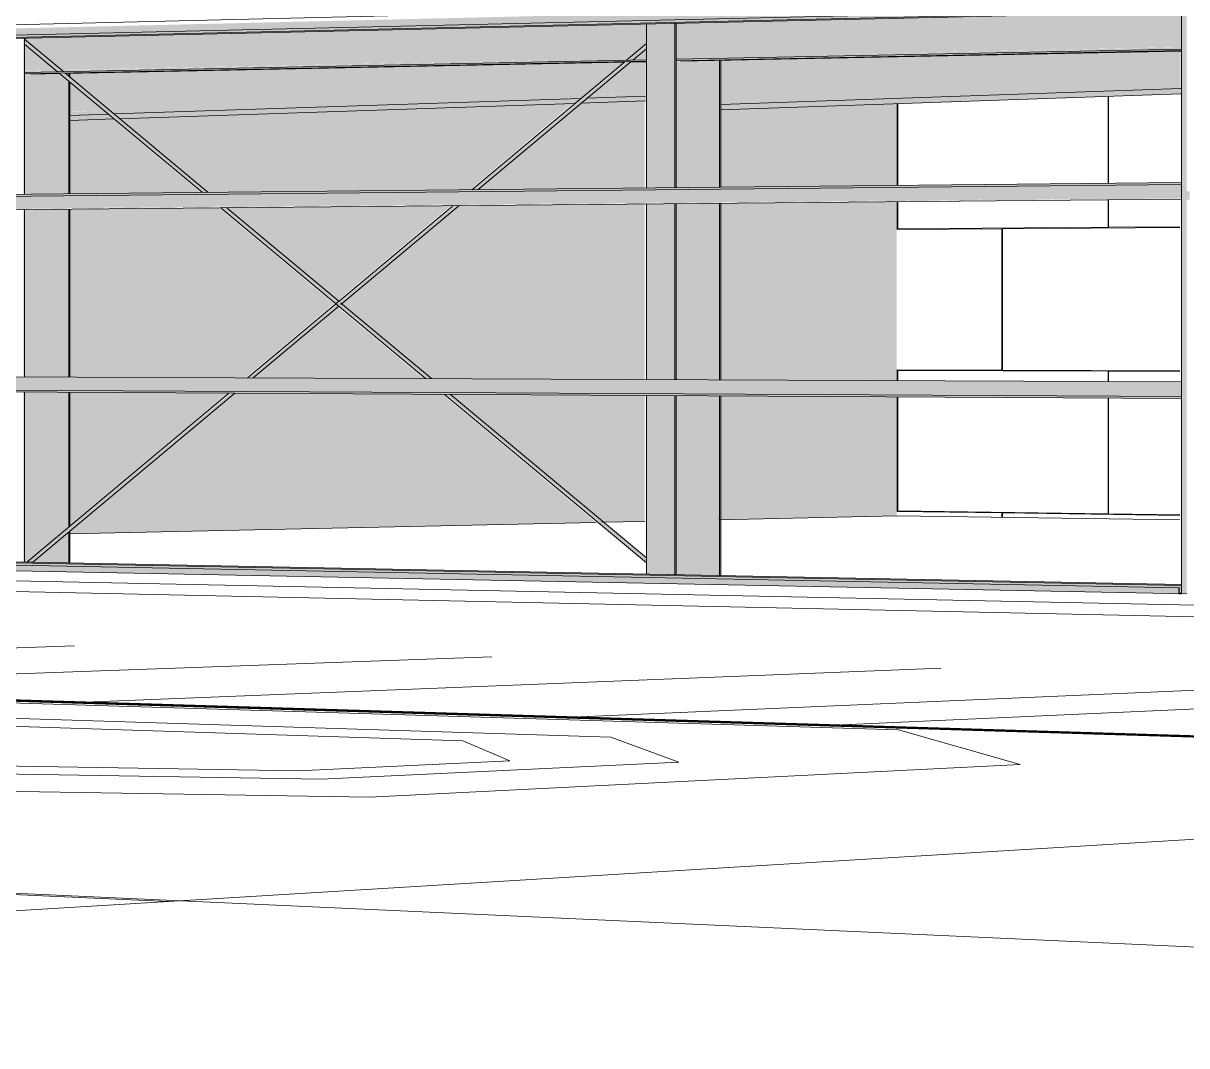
# Model space of a CAD drawing. Header units: inches. Extents: x -2804 to 58974, y -36095 to 66.
# Drawn here: x 58959.4324 to 58959.5668, y 65.9164 to 66.0347 of the extents above; entities that cross this region are included whole.
import ezdxf

# ---------------------------------------------------------------- set-up
doc = ezdxf.new("R2010")
doc.units = ezdxf.units.IN
doc.header["$MEASUREMENT"] = 0
for name, pattern in [('Center 1_4_', [0.53125, 0.25, -0.09375, 0.09375, -0.09375]), ('Hidden', [0.28125, 0.1875, -0.09375]), ('Hidden 1_8_', [0.1875, 0.125, -0.0625])]:
    doc.linetypes.add(name, pattern=pattern)
for name, color, linetype, lineweight in [('A-DETL', 90, 'Continuous', 9), ('A-DETL-HDLN', 90, 'Hidden 1_8_', 9), ('A-GLAZ-CWMG', 51, 'Continuous', 9), ('A-PROP-SBCK', 71, 'Hidden', 50), ('A-WALL-PATT', 111, 'Continuous', 13), ('BMP', 80, 'Continuous', 9), ('Conc', 7, 'Continuous', 9), ('EOP-PR', 4, 'Continuous', 9), ('I-WALL', 2, 'Continuous', 13), ('L-SITE-WALL', 31, 'Continuous', 13), ('PAINT', 190, 'Continuous', 9), ('PROP', 3, 'Center 1_4_', 9), ('S-BEAM', 12, 'Continuous', 9), ('S-COLS', 52, 'Continuous', 9)]:
    doc.layers.add(name, color=color, linetype=linetype, lineweight=lineweight)

# ---------------------------------------------------------------- blocks, each defined once
blk = doc.blocks.new('FP_80-Looking North East Copy 1')
at = {"layer": 'A-WALL-PATT', "lineweight": 9}
for p, q in [((31213.60949, 66.02539), (31213.60949, 66.01593)), ((31213.60955, 66.01593), (31213.60955, 66.02539)), ((31213.63385, 66.02624), (31213.63385, 66.01618)), ((31213.63392, 66.01618), (31213.63392, 66.02624)), ((31213.60949, 66.01403), (31213.60949, 66.0109)), ((31213.60955, 66.0109), (31213.60955, 66.01403)), ((31213.63385, 66.01425), (31213.63385, 66.01107)), ((31213.63392, 66.01107), (31213.63392, 66.01425)), ((31213.62158, 66.0109), (31213.60943, 66.01081)), ((31213.60949, 66.0109), (31213.60943, 66.0109)), ((31213.63385, 66.01107), (31213.60955, 66.0109)), ((31213.62158, 66.0109), (31213.62158, 65.99455)), ((31213.64215, 66.01104), (31213.62164, 66.0109)), ((31213.62164, 66.0109), (31213.62164, 65.99455)), ((31213.64215, 66.01113), (31213.63392, 66.01107)), ((31213.62158, 65.99455), (31213.60943, 65.99459)), ((31213.60949, 65.99451), (31213.60943, 65.99451)), ((31213.60949, 65.99451), (31213.60949, 65.99332)), ((31213.60955, 65.99332), (31213.60955, 65.99451)), ((31213.63385, 65.99442), (31213.60955, 65.99451)), ((31213.64215, 65.99448), (31213.62164, 65.99455)), ((31213.63385, 65.99442), (31213.63385, 65.99321)), ((31213.63392, 65.99321), (31213.63392, 65.99442)), ((31213.64215, 65.99439), (31213.63392, 65.99442)), ((31213.60949, 65.99144), (31213.60949, 65.97829)), ((31213.60955, 65.97829), (31213.60955, 65.99144)), ((31213.63385, 65.99131), (31213.63385, 65.97794)), ((31213.63392, 65.97794), (31213.63392, 65.99131)), ((31213.60949, 65.97829), (31213.60943, 65.97829)), ((31213.62158, 65.97803), (31213.60943, 65.9782)), ((31213.63385, 65.97794), (31213.60955, 65.97829)), ((31213.62158, 65.97803), (31213.62158, 65.97752)), ((31213.62164, 65.97803), (31213.62164, 65.97752)), ((31213.64215, 65.97774), (31213.62164, 65.97803)), ((31213.64215, 65.97783), (31213.63392, 65.97794))]:
    blk.add_line(p, q, dxfattribs=at)

msp = doc.modelspace()

# ---------------------------------------------------------------- hatches: boundary and pattern name
at = {"layer": 'A-GLAZ-CWMG', "lineweight": 5}
for points in [[(58959.38654, 66.03223), (58959.56591, 66.03638), (58959.56591, 66.03724), (58959.38654, 66.03299), (58959.38654, 66.03259)], [(58959.38722, 66.03191), (58959.56619, 66.03603), (58959.56619, 66.03725), (58959.56593, 66.03724), (58959.56591, 66.03638), (58959.38722, 66.03223), (58959.38722, 66.03196)], [(58959.5668, 65.96866), (58959.5668, 66.01425), (58959.56716, 66.01426), (58959.56716, 66.0152), (58959.5668, 66.01521), (58959.5668, 66.03726), (58959.56619, 66.03725), (58959.56619, 65.96868), (58959.56659, 65.96867)], [(58959.56591, 65.96868), (58959.56591, 65.96937), (58959.38654, 65.97287), (58959.38654, 65.97225), (58959.56338, 65.96873)], [(58959.56619, 65.96974), (58959.56619, 65.96977), (58959.38713, 65.97321), (58959.38713, 65.97311), (58959.38722, 65.9731), (58959.38722, 65.97319), (58959.56595, 65.96975)], [(58959.56619, 65.96874), (58959.56619, 65.96974), (58959.38722, 65.97319), (58959.38722, 65.97285), (58959.56593, 65.96934), (58959.56593, 65.96874)], [(58959.56591, 65.96868), (58959.56593, 65.96871), (58959.56591, 65.9687)]]:
    msp.add_hatch(color=256, dxfattribs=at).paths.add_polyline_path(points, flags=0)
at = {"layer": 'I-WALL', "lineweight": 5}
h = msp.add_hatch(color=256, dxfattribs=at)
h.paths.add_polyline_path([(58959.38985, 65.97455), (58959.42924, 65.97541), (58959.42924, 65.99203), (58959.38985, 65.99225), (58959.38985, 65.97846)], flags=0)
h.paths.add_polyline_path([(58959.4376, 65.9756), (58959.49854, 65.97693), (58959.48082, 65.99174), (58959.45662, 65.99187), (58959.4376, 65.97593), (58959.4376, 65.97585)], flags=0)
h.paths.add_polyline_path([(58959.4376, 65.97648), (58959.45595, 65.99188), (58959.4376, 65.99198), (58959.4376, 65.97845)], flags=0)
h.paths.add_polyline_path([(58959.4992, 65.97695), (58959.50417, 65.97706), (58959.50417, 65.99161), (58959.48151, 65.99173), (58959.4974, 65.97845)], flags=0)
h.paths.add_polyline_path([(58959.51275, 65.97725), (58959.53329, 65.9777), (58959.53329, 65.99144), (58959.51275, 65.99156), (58959.51275, 65.97845)], flags=0)
h.paths.add_polyline_path([(58959.53329, 65.99332), (58959.53329, 66.01403), (58959.51275, 66.01384), (58959.51275, 65.99341), (58959.52595, 65.99335)], flags=0)
h.paths.add_polyline_path([(58959.50417, 65.99345), (58959.50417, 66.01376), (58959.48248, 66.01356), (58959.46897, 66.00222), (58959.47933, 65.99355), (58959.50407, 65.99345)], flags=0)
h.paths.add_polyline_path([(58959.47864, 65.99356), (58959.4686, 66.00192), (58959.45873, 65.99364), (58959.47838, 65.99356)], flags=0)
h.paths.add_polyline_path([(58959.45806, 65.99365), (58959.46827, 66.00222), (58959.45501, 66.01331), (58959.4376, 66.01315), (58959.4376, 65.99374), (58959.45596, 65.99366)], flags=0)
h.paths.add_polyline_path([(58959.42924, 65.99377), (58959.42924, 66.01307), (58959.38985, 66.01271), (58959.38985, 65.99395), (58959.41098, 65.99385)], flags=0)
h.paths.add_polyline_path([(58959.46862, 66.00251), (58959.48179, 66.01355), (58959.45569, 66.01331), (58959.46862, 66.00251)], flags=0)
h.paths.add_polyline_path([(58959.38985, 66.01443), (58959.42924, 66.01484), (58959.42924, 66.02428), (58959.38985, 66.02297), (58959.38985, 66.01616)], flags=0)
h.paths.add_polyline_path([(58959.4376, 66.01493), (58959.45288, 66.01509), (58959.4427, 66.02361), (58959.4376, 66.02343), (58959.4376, 66.01617)], flags=0)
h.paths.add_polyline_path([(58959.45355, 66.0151), (58959.48401, 66.01541), (58959.49592, 66.02541), (58959.44333, 66.02363), (58959.45158, 66.01674)], flags=0)
h.paths.add_polyline_path([(58959.4847, 66.01542), (58959.50417, 66.01563), (58959.50417, 66.02569), (58959.49664, 66.02543), (58959.48643, 66.01687)], flags=0)
h.paths.add_polyline_path([(58959.51275, 66.01571), (58959.53329, 66.01593), (58959.53329, 66.02539), (58959.51275, 66.02466), (58959.51275, 66.01617)], flags=0)
at = {"layer": 'S-BEAM', "lineweight": 5}
h = msp.add_hatch(color=256, dxfattribs=at)
h.paths.add_polyline_path([(58959.38996, 66.0283), (58959.4294, 66.0291), (58959.4294, 66.03285), (58959.38996, 66.03194), (58959.38996, 66.03125)], flags=0)
h.paths.add_polyline_path([(58959.43253, 66.02916), (58959.43611, 66.02924), (58959.4325, 66.03223), (58959.43253, 66.03125)], flags=0)
h.paths.add_polyline_path([(58959.43675, 66.02925), (58959.50234, 66.03058), (58959.50438, 66.03228), (58959.50438, 66.03456), (58959.4325, 66.03289), (58959.4325, 66.03288), (58959.43265, 66.03272), (58959.43259, 66.03272), (58959.43435, 66.03125)], flags=0)
h.paths.add_polyline_path([(58959.50304, 66.03059), (58959.50438, 66.03062), (58959.50438, 66.03171), (58959.50382, 66.03124)], flags=0)
h.paths.add_polyline_path([(58959.5078, 66.03069), (58959.56619, 66.03189), (58959.56619, 66.03597), (58959.5078, 66.03464), (58959.5078, 66.03124)], flags=0)
h = msp.add_hatch(color=256, dxfattribs=at)
h.paths.add_polyline_path([(58959.38996, 66.02811), (58959.4294, 66.02893), (58959.4294, 66.0291), (58959.38996, 66.02828), (58959.38996, 66.02811)], flags=0)
h.paths.add_polyline_path([(58959.4325, 66.02897), (58959.43632, 66.02906), (58959.43611, 66.02924), (58959.43252, 66.02913), (58959.4325, 66.02897)], flags=0)
h.paths.add_polyline_path([(58959.43698, 66.02906), (58959.50211, 66.03038), (58959.50234, 66.03058), (58959.43678, 66.02922), (58959.43697, 66.02906)], flags=0)
h.paths.add_polyline_path([(58959.50279, 66.03038), (58959.50438, 66.03043), (58959.50438, 66.03062), (58959.50304, 66.03059), (58959.5028, 66.03039)], flags=0)
h.paths.add_polyline_path([(58959.5078, 66.03048), (58959.56619, 66.03167), (58959.56619, 66.03187), (58959.5078, 66.03069), (58959.5078, 66.03049)], flags=0)
h = msp.add_hatch(color=256, dxfattribs=at)
h.paths.add_polyline_path([(58959.50438, 65.97241), (58959.50438, 65.97283), (58959.48168, 65.99174), (58959.48121, 65.99174), (58959.50429, 65.97248)], flags=0)
h.paths.add_polyline_path([(58959.47954, 65.99356), (58959.46911, 66.00223), (58959.46912, 66.00225), (58959.46899, 66.00233), (58959.46897, 66.00232), (58959.46909, 66.00222), (58959.46903, 66.00218), (58959.46903, 66.00217), (58959.46897, 66.00212), (58959.46885, 66.00222), (58959.46875, 66.00214), (58959.46882, 66.00208), (58959.46884, 66.00206), (58959.47903, 65.99356), (58959.47954, 65.99356)], flags=0)
h.paths.add_polyline_path([(58959.469, 66.00209), (58959.46902, 66.00211), (58959.46902, 66.00211)], flags=0)
h.paths.add_polyline_path([(58959.46907, 66.00215), (58959.46907, 66.00215), (58959.46909, 66.00217)], flags=0)
h.paths.add_polyline_path([(58959.46912, 66.00219), (58959.46914, 66.00221), (58959.46912, 66.00219)], flags=0)
h.paths.add_polyline_path([(58959.46904, 66.00226), (58959.46905, 66.00228), (58959.46904, 66.00226)], flags=0)
h.paths.add_polyline_path([(58959.46858, 66.00228), (58959.46868, 66.00236), (58959.46869, 66.00237), (58959.46881, 66.00251), (58959.45584, 66.0133), (58959.45538, 66.0133), (58959.46858, 66.00228)], flags=0)
h.paths.add_polyline_path([(58959.45324, 66.01508), (58959.45374, 66.01509), (58959.43715, 66.02889), (58959.43669, 66.02889), (58959.45177, 66.01631)], flags=0)
h.paths.add_polyline_path([(58959.43651, 66.02905), (58959.43696, 66.02908), (58959.4325, 66.03277), (58959.4325, 66.03239), (58959.4365, 66.02905)], flags=0)
h = msp.add_hatch(color=256, dxfattribs=at)
h.paths.add_polyline_path([(58959.50438, 65.97226), (58959.50438, 65.97241), (58959.48116, 65.99174), (58959.48103, 65.99174), (58959.50429, 65.97234)], flags=0)
h.paths.add_polyline_path([(58959.46875, 66.00214), (58959.46875, 66.00214), (58959.46872, 66.00211)], flags=0)
h.paths.add_polyline_path([(58959.47903, 65.99356), (58959.46875, 66.00214), (58959.46869, 66.00205), (58959.46875, 66.00198), (58959.47886, 65.99356), (58959.47898, 65.99356)], flags=0)
h.paths.add_polyline_path([(58959.46868, 66.00208), (58959.46868, 66.00208), (58959.46868, 66.00208)], flags=0)
h.paths.add_polyline_path([(58959.46858, 66.00216), (58959.46858, 66.00216), (58959.46851, 66.00222), (58959.46856, 66.0023), (58959.45537, 66.0133), (58959.4552, 66.0133), (58959.46855, 66.00219)], flags=0)
h.paths.add_polyline_path([(58959.46849, 66.00224), (58959.46849, 66.00224), (58959.46853, 66.00226)], flags=0)
h.paths.add_polyline_path([(58959.45307, 66.01508), (58959.45324, 66.01508), (58959.43665, 66.0289), (58959.43653, 66.02888), (58959.45177, 66.01616)], flags=0)
h.paths.add_polyline_path([(58959.43634, 66.02904), (58959.43648, 66.02907), (58959.4325, 66.03236), (58959.43253, 66.03223), (58959.43634, 66.02905)], flags=0)
h = msp.add_hatch(color=256, dxfattribs=at)
h.paths.add_polyline_path([(58959.43297, 65.97233), (58959.45627, 65.99188), (58959.45614, 65.99188), (58959.43286, 65.97234), (58959.43297, 65.97233)], flags=0)
h.paths.add_polyline_path([(58959.45843, 65.99365), (58959.46858, 66.00216), (58959.46847, 66.00222), (58959.45829, 65.99365), (58959.45838, 65.99365)], flags=0)
h.paths.add_polyline_path([(58959.46858, 66.00216), (58959.48217, 66.01354), (58959.48199, 66.01354), (58959.46868, 66.00236), (58959.46868, 66.00236), (58959.46851, 66.00222), (58959.46855, 66.00219)], flags=0)
h.paths.add_polyline_path([(58959.48422, 66.0154), (58959.4844, 66.0154), (58959.50202, 66.0302), (58959.50188, 66.03019), (58959.48595, 66.01685)], flags=0)
h.paths.add_polyline_path([(58959.50209, 66.03037), (58959.50229, 66.03039), (58959.50438, 66.03218), (58959.50438, 66.03228), (58959.5021, 66.03037)], flags=0)
h = msp.add_hatch(color=256, dxfattribs=at)
h.paths.add_polyline_path([(58959.43344, 65.97232), (58959.45677, 65.99188), (58959.45631, 65.99188), (58959.43297, 65.97233), (58959.43344, 65.97232)], flags=0)
h.paths.add_polyline_path([(58959.46882, 66.00236), (58959.46904, 66.00218), (58959.46909, 66.00222), (58959.46887, 66.0024), (58959.46884, 66.00237)], flags=0)
h.paths.add_polyline_path([(58959.46875, 66.0023), (58959.46898, 66.00213), (58959.46903, 66.00218), (58959.4688, 66.00234), (58959.46878, 66.00232)], flags=0)
h.paths.add_polyline_path([(58959.45892, 65.99365), (58959.4688, 66.00195), (58959.46868, 66.00208), (58959.46885, 66.00222), (58959.46873, 66.00228), (58959.45843, 65.99365), (58959.45892, 65.99365)], flags=0)
h.paths.add_polyline_path([(58959.46915, 66.00222), (58959.48267, 66.01355), (58959.48218, 66.01354), (58959.46887, 66.0024), (58959.46899, 66.00233), (58959.469, 66.00234), (58959.4691, 66.00223), (58959.46913, 66.00223), (58959.46915, 66.00222), (58959.46915, 66.00222)], flags=0)
h.paths.add_polyline_path([(58959.4844, 66.0154), (58959.48491, 66.01541), (58959.50254, 66.0302), (58959.50206, 66.0302), (58959.48613, 66.01685)], flags=0)
h.paths.add_polyline_path([(58959.50227, 66.03037), (58959.50281, 66.0304), (58959.50438, 66.03174), (58959.50438, 66.03214), (58959.50228, 66.03037)], flags=0)
h = msp.add_hatch(color=256, dxfattribs=at)
h.paths.add_polyline_path([(58959.38996, 66.02796), (58959.4294, 66.02875), (58959.4294, 66.0289), (58959.38996, 66.02811)], flags=0)
h.paths.add_polyline_path([(58959.4325, 66.02881), (58959.50438, 66.03025), (58959.50438, 66.03041), (58959.4325, 66.02897), (58959.4325, 66.02885)], flags=0)
h.paths.add_polyline_path([(58959.5078, 66.03032), (58959.56619, 66.03149), (58959.56619, 66.03166), (58959.5078, 66.03048)], flags=0)
for points in [[(58959.51296, 66.02567), (58959.56612, 66.02749), (58959.56612, 66.03144), (58959.51296, 66.03036), (58959.51296, 66.02645)], [(58959.51296, 66.02527), (58959.56612, 66.02712), (58959.56612, 66.02749), (58959.51296, 66.02567), (58959.51296, 66.02528)], [(58959.51296, 66.02464), (58959.56612, 66.02651), (58959.56612, 66.02709), (58959.51296, 66.02526)], [(58959.38724, 66.01281), (58959.56619, 66.01445), (58959.56619, 66.01602), (58959.38724, 66.0142)], [(58959.3873, 66.0142), (58959.56619, 66.01602), (58959.56619, 66.01625), (58959.38735, 66.0144), (58959.38735, 66.01426)], [(58959.3873, 66.01273), (58959.56619, 66.01439), (58959.56619, 66.01445), (58959.3873, 66.01278), (58959.3873, 66.01274)], [(58959.56619, 65.99307), (58959.56619, 65.99316), (58959.38733, 65.99392), (58959.3873, 65.99386), (58959.56117, 65.99309)], [(58959.56619, 65.9915), (58959.56619, 65.99307), (58959.3873, 65.99386), (58959.3873, 65.99246), (58959.56554, 65.9915)], [(58959.56619, 65.99127), (58959.56619, 65.9915), (58959.3873, 65.99246), (58959.38749, 65.99226), (58959.56554, 65.99128)]]:
    msp.add_hatch(color=256, dxfattribs=at).paths.add_polyline_path(points, flags=0)
h = msp.add_hatch(color=256, dxfattribs=at)
h.paths.add_polyline_path([(58959.43776, 66.0244), (58959.44173, 66.02453), (58959.43776, 66.02785), (58959.43776, 66.02645)], flags=0)
h.paths.add_polyline_path([(58959.44237, 66.02455), (58959.49719, 66.02636), (58959.50172, 66.03015), (58959.43776, 66.02885), (58959.43776, 66.0284), (58959.44009, 66.02645)], flags=0)
h.paths.add_polyline_path([(58959.4979, 66.02638), (58959.50428, 66.02659), (58959.50428, 66.0302), (58959.50242, 66.03017), (58959.498, 66.02646)], flags=0)
h = msp.add_hatch(color=256, dxfattribs=at)
h.paths.add_polyline_path([(58959.43776, 66.02401), (58959.44215, 66.02418), (58959.44173, 66.02453), (58959.43776, 66.02437), (58959.43776, 66.02403)], flags=0)
h.paths.add_polyline_path([(58959.44281, 66.02418), (58959.49676, 66.026), (58959.49719, 66.02636), (58959.44237, 66.02455), (58959.4428, 66.02419)], flags=0)
h.paths.add_polyline_path([(58959.49745, 66.026), (58959.50428, 66.02625), (58959.50428, 66.02659), (58959.49787, 66.02635), (58959.49746, 66.02601)], flags=0)
h = msp.add_hatch(color=256, dxfattribs=at)
h.paths.add_polyline_path([(58959.43776, 66.02342), (58959.44286, 66.02359), (58959.44219, 66.02415), (58959.43776, 66.024)], flags=0)
h.paths.add_polyline_path([(58959.44349, 66.02361), (58959.49604, 66.02539), (58959.49673, 66.02597), (58959.44282, 66.02417), (58959.443, 66.02403)], flags=0)
h.paths.add_polyline_path([(58959.49676, 66.02542), (58959.50428, 66.02567), (58959.50428, 66.02622), (58959.49744, 66.02599)], flags=0)
at = {"layer": 'S-COLS', "lineweight": 5}
h = msp.add_hatch(color=256, dxfattribs=at)
h.paths.add_polyline_path([(58959.50766, 65.9709), (58959.50766, 65.9916), (58959.50438, 65.99161), (58959.50438, 65.97096), (58959.5075, 65.9709)], flags=0)
h.paths.add_polyline_path([(58959.50766, 65.99344), (58959.50766, 66.01377), (58959.50438, 66.01374), (58959.50438, 65.99345), (58959.50643, 65.99344)], flags=0)
h.paths.add_polyline_path([(58959.50438, 66.01561), (58959.50766, 66.01564), (58959.50765, 66.03463), (58959.50438, 66.03456), (58959.50438, 66.01615)], flags=0)
h = msp.add_hatch(color=256, dxfattribs=at)
h.paths.add_polyline_path([(58959.5078, 65.9709), (58959.5078, 65.9916), (58959.50766, 65.9916), (58959.50766, 65.9709)], flags=0)
h.paths.add_polyline_path([(58959.5078, 65.99344), (58959.5078, 66.01378), (58959.50766, 66.01377), (58959.50766, 65.99344)], flags=0)
h.paths.add_polyline_path([(58959.50766, 66.01564), (58959.5078, 66.01564), (58959.5078, 66.03464), (58959.50766, 66.03463), (58959.50766, 66.01615)], flags=0)
h = msp.add_hatch(color=256, dxfattribs=at)
h.paths.add_polyline_path([(58959.4325, 65.97234), (58959.4325, 65.99201), (58959.43236, 65.99201), (58959.43237, 65.97235)], flags=0)
h.paths.add_polyline_path([(58959.4325, 65.99376), (58959.4325, 66.01309), (58959.43236, 66.01309), (58959.43236, 65.99376)], flags=0)
h.paths.add_polyline_path([(58959.43236, 66.01486), (58959.4325, 66.01487), (58959.4325, 66.03278), (58959.43236, 66.03286), (58959.43236, 66.01616)], flags=0)
h.paths.add_polyline_path([(58959.4325, 66.03278), (58959.4325, 66.03292), (58959.43237, 66.03289), (58959.43246, 66.03281)], flags=0)
h = msp.add_hatch(color=256, dxfattribs=at)
h.paths.add_polyline_path([(58959.43596, 65.97227), (58959.43596, 65.97444), (58959.43344, 65.97232), (58959.43476, 65.9723)], flags=0)
h.paths.add_polyline_path([(58959.43281, 65.97234), (58959.43596, 65.97498), (58959.43596, 65.99199), (58959.4325, 65.99201), (58959.4325, 65.97234)], flags=0)
h.paths.add_polyline_path([(58959.43596, 65.99375), (58959.43596, 66.01312), (58959.4325, 66.01309), (58959.4325, 65.99376), (58959.43425, 65.99376)], flags=0)
h.paths.add_polyline_path([(58959.4325, 66.01487), (58959.43596, 66.0149), (58959.43596, 66.02882), (58959.43322, 66.02877), (58959.4325, 66.02879), (58959.4325, 66.01616)], flags=0)
h.paths.add_polyline_path([(58959.4325, 66.02905), (58959.43252, 66.02913), (58959.43253, 66.02916), (58959.4325, 66.02905)], flags=0)
h.paths.add_polyline_path([(58959.43259, 66.03272), (58959.43265, 66.03275), (58959.4325, 66.03285), (58959.43252, 66.03277), (58959.43255, 66.03275)], flags=0)
h = msp.add_hatch(color=256, dxfattribs=at)
h.paths.add_polyline_path([(58959.51101, 65.97083), (58959.51101, 65.99158), (58959.5078, 65.9916), (58959.5078, 65.9709), (58959.50866, 65.97088)], flags=0)
h.paths.add_polyline_path([(58959.51101, 65.99342), (58959.51101, 66.0138), (58959.5078, 66.01378), (58959.5078, 65.99344), (58959.50866, 65.99343)], flags=0)
h.paths.add_polyline_path([(58959.5078, 66.01564), (58959.51101, 66.01568), (58959.51101, 66.03032), (58959.5078, 66.03026), (58959.5078, 66.01615)], flags=0)
h = msp.add_hatch(color=256, dxfattribs=at)
h.paths.add_polyline_path([(58959.51146, 65.97082), (58959.51144, 65.99158), (58959.51101, 65.99158), (58959.51101, 65.97083), (58959.51146, 65.97082)], flags=0)
h.paths.add_polyline_path([(58959.51146, 65.99342), (58959.51146, 66.01381), (58959.51101, 66.0138), (58959.51101, 65.99342), (58959.51144, 65.99342)], flags=0)
h.paths.add_polyline_path([(58959.51101, 66.01568), (58959.51146, 66.01568), (58959.51146, 66.03033), (58959.51101, 66.03032), (58959.51101, 66.01615)], flags=0)
h = msp.add_hatch(color=256, dxfattribs=at)
h.paths.add_polyline_path([(58959.51282, 65.9708), (58959.51282, 65.99157), (58959.51146, 65.99158), (58959.51146, 65.97082)], flags=0)
h.paths.add_polyline_path([(58959.51282, 65.99342), (58959.51282, 66.01382), (58959.51146, 66.01381), (58959.51146, 65.99342)], flags=0)
h.paths.add_polyline_path([(58959.51146, 66.01568), (58959.51282, 66.0157), (58959.51282, 66.03036), (58959.51146, 66.03033), (58959.51146, 66.01615)], flags=0)
h = msp.add_hatch(color=256, dxfattribs=at)
h.paths.add_polyline_path([(58959.51296, 65.9708), (58959.51296, 65.99157), (58959.51282, 65.99157), (58959.51282, 65.9708)], flags=0)
h.paths.add_polyline_path([(58959.51296, 65.99341), (58959.51296, 66.01382), (58959.51282, 66.01382), (58959.51282, 65.99342)], flags=0)
h.paths.add_polyline_path([(58959.51282, 66.0157), (58959.51296, 66.0157), (58959.51296, 66.03036), (58959.51282, 66.03036), (58959.51282, 66.01615)], flags=0)
h = msp.add_hatch(color=256, dxfattribs=at)
h.paths.add_polyline_path([(58959.43639, 65.97227), (58959.43639, 65.97479), (58959.43596, 65.97444), (58959.43596, 65.97227), (58959.43639, 65.97227)], flags=0)
h.paths.add_polyline_path([(58959.43596, 65.97498), (58959.43639, 65.97534), (58959.43637, 65.99199), (58959.43596, 65.99199), (58959.43596, 65.97557)], flags=0)
h.paths.add_polyline_path([(58959.43639, 65.99375), (58959.43639, 66.01313), (58959.43596, 66.01312), (58959.43596, 65.99375), (58959.43637, 65.99375)], flags=0)
h.paths.add_polyline_path([(58959.43596, 66.0149), (58959.43639, 66.01491), (58959.43639, 66.02883), (58959.43596, 66.02882), (58959.43596, 66.01616)], flags=0)
h = msp.add_hatch(color=256, dxfattribs=at)
h.paths.add_polyline_path([(58959.43762, 65.97224), (58959.43762, 65.97583), (58959.43639, 65.9748), (58959.43639, 65.97227), (58959.43705, 65.97225)], flags=0)
h.paths.add_polyline_path([(58959.43639, 65.97534), (58959.43762, 65.97637), (58959.43762, 65.99198), (58959.43639, 65.99199), (58959.43639, 65.97558)], flags=0)
h.paths.add_polyline_path([(58959.43762, 65.99374), (58959.43762, 66.01314), (58959.43639, 66.01313), (58959.43639, 65.99375)], flags=0)
h.paths.add_polyline_path([(58959.43639, 66.01491), (58959.43762, 66.01492), (58959.43762, 66.02797), (58959.43658, 66.02884), (58959.43639, 66.02883), (58959.43639, 66.01616)], flags=0)
h.paths.add_polyline_path([(58959.43762, 66.02852), (58959.43762, 66.02886), (58959.43722, 66.02885)], flags=0)
h = msp.add_hatch(color=256, dxfattribs=at)
h.paths.add_polyline_path([(58959.43776, 65.97224), (58959.43776, 65.97595), (58959.43762, 65.97583), (58959.43762, 65.97224), (58959.43774, 65.97224)], flags=0)
h.paths.add_polyline_path([(58959.43762, 65.97637), (58959.43776, 65.97649), (58959.43776, 65.99198), (58959.43762, 65.99198), (58959.43762, 65.97847)], flags=0)
h.paths.add_polyline_path([(58959.43776, 65.99374), (58959.43776, 66.01314), (58959.43762, 66.01314), (58959.43762, 65.99374)], flags=0)
h.paths.add_polyline_path([(58959.43762, 66.01492), (58959.43776, 66.01492), (58959.43776, 66.02785), (58959.43762, 66.02797), (58959.43762, 66.01616)], flags=0)
h.paths.add_polyline_path([(58959.43776, 66.0284), (58959.43776, 66.02886), (58959.43762, 66.02885), (58959.43762, 66.02852)], flags=0)

# ---------------------------------------------------------------- linework, layer by layer
at = {"layer": 'A-DETL'}
msp.add_polyline3d([(58959.55878, 65.95241, 0), (58959.55888, 65.95241, 0), (58959.55899, 65.95241, 0), (58959.55912, 65.95242, 0), (58959.55925, 65.95242, 0), (58959.55939, 65.95242, 0), (58959.55952, 65.95242, 0), (58959.55964, 65.95242, 0), (58959.55976, 65.95241, 0), (58959.55986, 65.95241, 0), (58959.55994, 65.95241, 0), (58959.56, 65.9524, 0), (58959.56004, 65.9524, 0), (58959.56005, 65.95239, 0), (58959.56004, 65.95239, 0), (58959.56, 65.95238, 0), (58959.55994, 65.95238, 0), (58959.55986, 65.95237, 0), (58959.55976, 65.95237, 0), (58959.55965, 65.95237, 0), (58959.55952, 65.95236, 0), (58959.55939, 65.95236, 0), (58959.55926, 65.95236, 0), (58959.55913, 65.95236, 0), (58959.559, 65.95236, 0), (58959.55889, 65.95237, 0), (58959.55879, 65.95237, 0), (58959.5587, 65.95237, 0), (58959.55864, 65.95238, 0), (58959.55861, 65.95238, 0), (58959.55859, 65.95239, 0), (58959.55861, 65.95239, 0), (58959.55864, 65.9524, 0), (58959.5587, 65.9524, 0), (58959.55878, 65.95241, 0)], dxfattribs=at)
at = {"layer": 'A-DETL-HDLN', "linetype": 'Continuous'}
msp.add_line((58959.4491, 65.9331), (58959.15205, 65.94675), dxfattribs=at)
at = {"layer": 'A-GLAZ-CWMG'}
for p, q in [((58959.38654, 66.03342), (58959.56591, 66.03772)), ((58959.56619, 66.03773), (58959.56619, 65.96868)), ((58959.38654, 66.03223), (58959.56591, 66.03638)), ((58959.38713, 66.03199), (58959.56619, 66.0361)), ((58959.38713, 66.03188), (58959.56619, 66.03598)), ((58959.38724, 66.03188), (58959.56619, 66.03597)), ((58959.56591, 65.96937), (58959.38654, 65.97287)), ((58959.56619, 65.96977), (58959.38713, 65.97321)), ((58959.56619, 65.96965), (58959.38713, 65.97311)), ((58959.56595, 65.96937), (58959.56591, 65.96937)), ((58959.56591, 65.96937), (58959.56591, 65.96868)), ((58959.56595, 65.96937), (58959.56591, 65.96937)), ((58959.56591, 65.96868), (58959.56619, 65.96869)), ((58959.56593, 65.96871), (58959.56593, 65.96934)), ((58959.56593, 65.96934), (58959.56595, 65.96934)), ((58959.56619, 65.96874), (58959.56593, 65.96874)), ((58959.56619, 65.96872), (58959.56593, 65.96871)), ((58959.56595, 65.96934), (58959.56595, 65.96937))]:
    msp.add_line(p, q, dxfattribs=at)
at = {"layer": 'A-PROP-SBCK', "linetype": 'Continuous'}
msp.add_line((58959.912, 65.94172), (58959.15051, 65.96484), dxfattribs=at)
at = {"layer": 'BMP'}
for p, q in [((58959.15053, 65.96466), (58959.53351, 65.95294)), ((58959.15065, 65.96323), (58959.50024, 65.9521)), ((58959.15071, 65.96247), (58959.48316, 65.95167)), ((58959.53351, 65.95294), (58959.54755, 65.94894)), ((58959.48316, 65.95167), (58959.48859, 65.94938)), ((58959.50024, 65.9521), (58959.50813, 65.94923)), ((58959.46677, 65.94724), (58959.29849, 65.94999)), ((58959.46413, 65.94822), (58959.31079, 65.95069)), ((58959.47237, 65.94515), (58959.27282, 65.94854)), ((58959.48859, 65.94938), (58959.46413, 65.94822)), ((58959.50813, 65.94923), (58959.46677, 65.94724)), ((58959.54755, 65.94894), (58959.47237, 65.94515))]:
    msp.add_line(p, q, dxfattribs=at)
at = {"layer": 'Conc'}
for p, q in [((58959.14964, 65.97504), (58959.81509, 65.96068)), ((58959.35993, 65.97166), (58959.6361, 65.96594)), ((58959.59149, 65.95157), (58959.1505, 65.96493))]:
    msp.add_line(p, q, dxfattribs=at)
at = {"layer": 'EOP-PR'}
msp.add_line((58959.3931, 65.92969), (58959.71513, 65.94928), dxfattribs=at)
at = {"layer": 'I-WALL'}
for p, q in [((58959.4376, 65.9756), (58959.49854, 65.97693)), ((58959.49917, 65.97695), (58959.50417, 65.97706)), ((58959.51275, 65.97725), (58959.53329, 65.9777))]:
    msp.add_line(p, q, dxfattribs=at)
at = {"layer": 'L-SITE-WALL'}
msp.add_line((58959.53329, 65.9777), (58959.566, 65.97722), dxfattribs=at)
at = {"layer": 'L-SITE-WALL', "color": 250}
msp.add_line((58959.5668, 65.96866), (58959.38541, 65.97227), dxfattribs=at)
at = {"layer": 'PAINT'}
for p, q in [((58959.43828, 65.96267), (58959.3372, 65.95927)), ((58959.4865, 65.96141), (58959.38624, 65.95777)), ((58959.53843, 65.96008), (58959.43947, 65.95617)), ((58959.5939, 65.95865), (58959.49667, 65.95444)), ((58959.62315, 65.9579), (58959.527, 65.95352))]:
    msp.add_line(p, q, dxfattribs=at)
at = {"layer": 'PROP', "linetype": 'Continuous'}
msp.add_line((58959.8164, 65.91642), (58959.15204, 65.94688), dxfattribs=at)
at = {"layer": 'S-BEAM'}
for p, q in [((58959.4325, 66.0328), (58959.43699, 66.02906)), ((58959.43633, 66.02904), (58959.4325, 66.03224)), ((58959.50208, 66.03037), (58959.50438, 66.0323)), ((58959.50438, 66.0317), (58959.5028, 66.03038)), ((58959.5078, 66.03048), (58959.56619, 66.03166)), ((58959.5078, 66.03032), (58959.56619, 66.03149)), ((58959.50833, 66.03027), (58959.56618, 66.03142)), ((58959.4325, 66.02897), (58959.50438, 66.03041)), ((58959.4325, 66.02881), (58959.50438, 66.03025)), ((58959.4372, 66.02885), (58959.50182, 66.03014)), ((58959.48421, 66.0154), (58959.50188, 66.0302)), ((58959.50261, 66.03022), (58959.48492, 66.01541)), ((58959.50248, 66.03015), (58959.50438, 66.03019)), ((58959.43322, 66.02877), (58959.43659, 66.02884)), ((58959.45306, 66.01508), (58959.43651, 66.02889)), ((58959.43717, 66.02891), (58959.45374, 66.01509)), ((58959.51296, 66.02526), (58959.56612, 66.02709)), ((58959.51296, 66.02464), (58959.56612, 66.02651)), ((58959.44281, 66.02417), (58959.49673, 66.02597)), ((58959.44348, 66.02361), (58959.49605, 66.02539)), ((58959.49674, 66.02542), (58959.50428, 66.02567)), ((58959.49743, 66.02599), (58959.50428, 66.02622)), ((58959.43776, 66.024), (58959.44219, 66.02415)), ((58959.43776, 66.02342), (58959.44286, 66.02359)), ((58959.56619, 66.01602), (58959.38724, 66.0142)), ((58959.38736, 66.0144), (58959.56619, 66.01625)), ((58959.56619, 66.01431), (58959.38925, 66.0127)), ((58959.47883, 65.99357), (58959.45522, 66.01327)), ((58959.45591, 66.01328), (58959.46883, 66.0025)), ((58959.45826, 65.99366), (58959.48196, 66.01352)), ((58959.4827, 66.01355), (58959.46904, 66.00212)), ((58959.46902, 66.00234), (58959.47953, 65.99357)), ((58959.46883, 66.00194), (58959.45894, 65.99366)), ((58959.3899, 65.99395), (58959.56619, 65.99318)), ((58959.3873, 65.99246), (58959.56619, 65.9915)), ((58959.38749, 65.99226), (58959.56619, 65.99127)), ((58959.43279, 65.97233), (58959.45613, 65.99188)), ((58959.45682, 65.99188), (58959.43345, 65.97232)), ((58959.50438, 65.97225), (58959.48102, 65.99174)), ((58959.48173, 65.99174), (58959.50438, 65.97284))]:
    msp.add_line(p, q, dxfattribs=at)
at = {"layer": 'S-COLS'}
for p, q in [((58959.50438, 66.03456), (58959.50438, 66.01561)), ((58959.50766, 66.03463), (58959.50766, 66.01564)), ((58959.5078, 66.03464), (58959.5078, 66.01564)), ((58959.4325, 66.03292), (58959.4325, 66.01487)), ((58959.51282, 66.0157), (58959.51282, 66.03036)), ((58959.51296, 66.0157), (58959.51296, 66.03036)), ((58959.43762, 66.02849), (58959.43762, 66.02885)), ((58959.43762, 66.01492), (58959.43762, 66.02797)), ((58959.43776, 66.02837), (58959.43776, 66.02885)), ((58959.43776, 66.01492), (58959.43776, 66.02786)), ((58959.4325, 66.01309), (58959.4325, 65.99377)), ((58959.43762, 65.99374), (58959.43762, 66.01314)), ((58959.43776, 65.99374), (58959.43776, 66.01314)), ((58959.50438, 66.01374), (58959.50438, 65.99345)), ((58959.50766, 66.01377), (58959.50766, 65.99344)), ((58959.5078, 66.01377), (58959.5078, 65.99344)), ((58959.51282, 65.99342), (58959.51282, 66.01382)), ((58959.51296, 65.99341), (58959.51296, 66.01382)), ((58959.4325, 65.99201), (58959.4325, 65.97234)), ((58959.43762, 65.97637), (58959.43762, 65.99198)), ((58959.43776, 65.97649), (58959.43776, 65.99198)), ((58959.50438, 65.99161), (58959.50438, 65.97096)), ((58959.50766, 65.9916), (58959.50766, 65.97089)), ((58959.5078, 65.9916), (58959.5078, 65.97089)), ((58959.51282, 65.97079), (58959.51282, 65.99157)), ((58959.51296, 65.97079), (58959.51296, 65.99157)), ((58959.43762, 65.97224), (58959.43762, 65.97585)), ((58959.43776, 65.97224), (58959.43776, 65.97597))]:
    msp.add_line(p, q, dxfattribs=at)

# ---------------------------------------------------------------- block references
at = {"layer": 'L-SITE-WALL', "lineweight": 9}
msp.add_blockref('FP_80-Looking North East Copy 1', (27745.92386, 0), dxfattribs=at)

doc.saveas('drawing.dxf')
